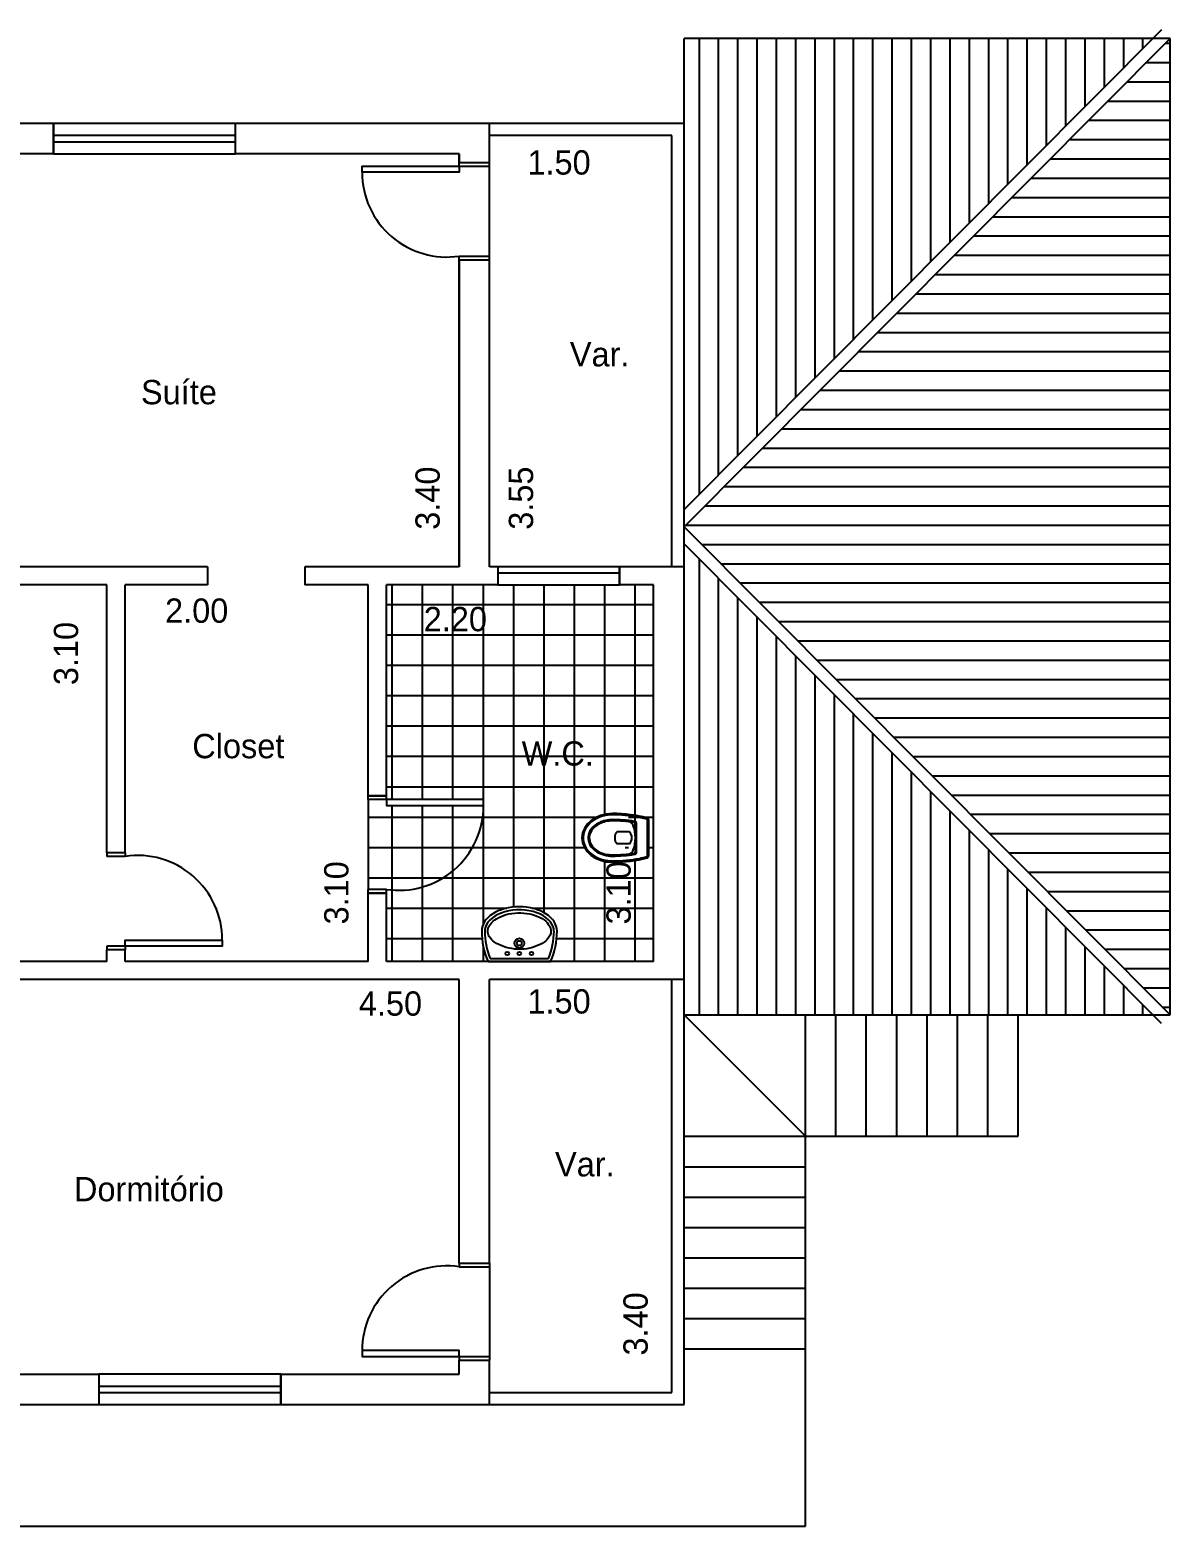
# Model space of a CAD drawing. Extents: x 7.8 to 61.3, y 1.2 to 65.7.
# Drawn here: x 37.24 to 46.62, y 50.42 to 62.74 of the extents above; entities that cross this region are included whole.
import ezdxf

# ---------------------------------------------------------------- set-up
doc = ezdxf.new("R2010")
doc.units = 0
doc.header["$MEASUREMENT"] = 0
doc.layers.get('0').update_dxf_attribs({"linetype": 'CONTINUOUS'})
doc.layers.get('DEFPOINTS').update_dxf_attribs({"linetype": 'CONTINUOUS'})
for name, color, linetype in [('BLOCO', 5, 'CONTINUOUS'), ('BLOCOS', 5, 'CONTINUOUS'), ('CINZA', 8, 'CONTINUOUS'), ('HACHURA', 1, 'CONTINUOUS'), ('PAREDE', 7, 'CONTINUOUS')]:
    doc.layers.add(name, color=color, linetype=linetype)
doc.styles.add('PADRÃO', font='', dxfattribs={"height": 0.2})
doc.styles.get('PADRÃO').set_extended_font_data('AvantGarde Bk BT')
doc.dimstyles.new('PADRÃOS', dxfattribs={"dimtxt": 0.15, "dimasz": 0.1, "dimexe": 1.25, "dimexo": 0.625, "dimgap": 0.1, "dimtad": 0, "dimjust": 1, "dimzin": 1, "dimdsep": 46, "dimtxsty": 'PADRÃO', "dimcen": 2.5, "dimse1": 1, "dimse2": 1, "dimsd1": 1, "dimsd2": 1, "dimclrt": 1, "dimadec": 0, "dimazin": 0, "dimtfac": 1, "dimtdec": 4, "dimtmove": 0, "dimatfit": 3, "dimfxl": 1, "dimtolj": 1, "dimtzin": 0, "dimarcsym": 0})

# ---------------------------------------------------------------- blocks, each defined once
blk = doc.blocks.new('J15')
at = {"layer": 'BLOCO'}
for p, q in [((1.5, 0.25), (0, 0.25)), ((0, 0.25), (0, 0)), ((1.5, 0), (1.5, 0.25)), ((1.5, 0.1500000000000057), (0, 0.1500000000000057)), ((0, 0.09999999999999432), (1.5, 0.09999999999999432)), ((0, 0), (1.5, 0))]:
    blk.add_line(p, q, dxfattribs=at)
blk = doc.blocks.new('P80D25')
at = {"layer": 'BLOCO', "ltscale": 0.015}
for p, q in [((0, 0.2499999999999716), (0, 0)), ((0, 0.25), (0.03000000000000114, 0.25)), ((0.03000000000000114, 0.2499999999999716), (0.03000000000000114, 0)), ((0.7700000000000102, 0.2499999999999716), (0.7700000000000102, -2.842170943040401e-14)), ((0.7700000000000102, 0.2499999999999716), (0.8000000000000114, 0.2499999999999716)), ((0.8000000000000114, 0.2499999999999716), (0.8000000000000114, -2.842170943040401e-14)), ((0, 0), (0.8000000000000114, -2.842170943040401e-14))]:
    blk.add_line(p, q, dxfattribs=at)
at = {"layer": 'BLOCO'}
blk.add_lwpolyline([(0.7700000000000102, 0.2499999999999716), (0.7199999999999989, 0.2499999999999716), (0.7199999999999989, 1.049999999999983), (0.7700000000000102, 1.049999999999983)], close=True, dxfattribs=at)
at = {"layer": 'BLOCO', "ltscale": 0.015}
blk.add_arc((0.7199999999999989, 0.3524374999999793), 0.6975625000000036, 89.99999999999959, 188.444460412286, dxfattribs=at)
blk = doc.blocks.new('P80D15')
at = {"layer": 'BLOCO', "ltscale": 0.015}
for p, q in [((0, 0.1500000000000057), (0, 0)), ((0, 0.1500000000000341), (0.03000000000000114, 0.1500000000000341)), ((0.03000000000000114, 0.1500000000000057), (0.03000000000000114, 0)), ((0.7700000000000102, 0.1500000000000057), (0.7700000000000102, 0)), ((0.7700000000000102, 0.1500000000000057), (0.8000000000000114, 0.1500000000000057)), ((0.8000000000000114, 0.1500000000000057), (0.8000000000000114, 0)), ((0, 2.842170943040401e-14), (0.03000000000000114, 0)), ((0.7699999999999818, 0), (0.8000000000000114, 0))]:
    blk.add_line(p, q, dxfattribs=at)
at = {"layer": 'BLOCO'}
blk.add_lwpolyline([(0.7700000000000102, 0.1500000000000057), (0.7199999999999989, 0.1500000000000057), (0.7199999999999989, 0.950000000000017), (0.7700000000000102, 0.950000000000017)], close=True, dxfattribs=at)
at = {"layer": 'BLOCO', "ltscale": 0.015}
blk.add_arc((0.7199999999999989, 0.2524375000000134), 0.6975625000000036, 89.99999999999959, 188.444460412286, dxfattribs=at)
blk = doc.blocks.new('P80E15')
at = {"layer": 'BLOCO', "ltscale": 0.015}
for p, q in [((0.03000000000000114, 0.1500000000000057), (0, 0.1500000000000057)), ((0, 0.1500000000000057), (0, 0)), ((0.03000000000000114, 0.1500000000000057), (0.03000000000000114, 0)), ((0.8000000000000114, 0.1500000000000341), (0.7700000000000102, 0.1500000000000341)), ((0.7700000000000102, 0.1500000000000057), (0.7700000000000102, 0)), ((0.8000000000000114, 0.1500000000000057), (0.8000000000000114, 0)), ((0.03000000000000114, 2.842170943040401e-14), (0, 0)), ((0.8000000000000114, 2.842170943040401e-14), (0.7700000000000102, 5.684341886080801e-14))]:
    blk.add_line(p, q, dxfattribs=at)
at = {"layer": 'BLOCO'}
blk.add_lwpolyline([(0.03000000000000114, 0.1500000000000057), (0.0800000000000125, 0.1500000000000057), (0.0800000000000125, 0.950000000000017), (0.03000000000000114, 0.950000000000017)], close=True, dxfattribs=at)
at = {"layer": 'BLOCO', "ltscale": 0.015}
blk.add_arc((0.0800000000000125, 0.2524375000000134), 0.6975625000000036, 351.555539587714, 90.00000000000041, dxfattribs=at)
blk = doc.blocks.new('P80E25')
at = {"layer": 'BLOCO', "ltscale": 0.015}
for p, q in [((0.03000000000000114, 0.25), (0, 0.25)), ((0, 0.25), (0, 0)), ((0.03000000000000114, 0.25), (0.03000000000000114, 0)), ((0.8000000000000114, 0.2500000000000284), (0.7700000000000102, 0.2500000000000284)), ((0.7700000000000102, 0.25), (0.7700000000000102, 2.842170943040401e-14)), ((0.8000000000000114, 0.25), (0.8000000000000114, 2.842170943040401e-14)), ((0.8000000000000114, 2.842170943040401e-14), (0, 0))]:
    blk.add_line(p, q, dxfattribs=at)
at = {"layer": 'BLOCO'}
blk.add_lwpolyline([(0.03000000000000114, 0.25), (0.0800000000000125, 0.25), (0.0800000000000125, 1.050000000000011), (0.03000000000000114, 1.050000000000011)], close=True, dxfattribs=at)
at = {"layer": 'BLOCO', "ltscale": 0.015}
blk.add_arc((0.0800000000000125, 0.3524375000000077), 0.6975625000000036, 351.555539587714, 90.00000000000041, dxfattribs=at)
blk = doc.blocks.new('VASOSAN')
at = {"layer": 'BLOCOS'}
for p, q in [((-0.04999870165021036, 0.1999637913173729), (-0.04999870165021036, 0.300036208682684)), ((0.05000129834978395, 0.2000000000000171), (0.05000129834978395, 0.3000000000000398)), ((-0.1156907586723577, 0.1400000000000148), (0.1156608751354042, 0.1400000000000148)), ((-0.1156899891503542, 0.1500000000000057), (0.1156563640565906, 0.1500000000000057)), ((-0.1449592708755176, 0.04000000000002046), (0.1449618675667352, 0.04000000000002046)), ((-0.144958964094414, 0.05000000000001137), (0.144958964094414, 0.05000000000001137))]:
    blk.add_line(p, q, dxfattribs=at)
for centre, radius, start, end in [((-1.681254687468936e-05, 0.2500000000000284), 0.07072348561596478, 44.98962509969003, 134.9688828081831), ((-0.1156907586724003, 0.1599999999999966), 0.02, 189.3867869031125, 270.0000000001221), ((-0.1156899891503826, 0.1599999999999113), 0.01, 189.3843767903272, 270.0000000002443), ((-1.681254687468936e-05, 0.2500000000000284), 0.07072348561596478, 225.0311171918169, 315.01037490031), ((0.1156563640566048, 0.1599999999999397), 0.01, 269.9999999999185, 350.5758748885445), ((0.1156608751354185, 0.1600000000000534), 0.02, 269.9999999999593, 350.5771305827586), ((-0.1449592708755176, 0.06000000000784667), 0.02, 195.5363314444965, 269.9999999879495), ((-0.1449589640944282, 0.0600000000000307), 0.01, 195.5346797106506, 270), ((0.1449589640941156, 0.06000000000059913), 0.01, 270.0000000017912, 344.483103753554), ((0.1449618675666784, 0.06000000000008754), 0.02, 270.0000000001221, 344.463668535786)]:
    blk.add_arc(centre, radius, start, end, dxfattribs=at)
for centre, major_axis, ratio, start_param, end_param in [((1.298349786793551e-06, 0.3400000000000034), (0, 0.25), 0.8000000000000114, 4.71238898038469, 7.853981633974483), ((1.298349786793551e-06, 0.3400000000000034), (0, 0.5), 0.4000000000000057, 1.570796326794897, 2.178171401941273), ((1.298349786793551e-06, 0.3400000000000034), (0, 0.5), 0.4000000000000057, 4.10501390519934, 4.71238898038469), ((3.162615456631102e-06, 0.2000000000000171), (-0.1315416254084454, 0), 0.380107846735427, 0, 3.141592653589793)]:
    blk.add_ellipse(centre, major_axis=major_axis, ratio=ratio, start_param=start_param, end_param=end_param, dxfattribs=at)
for points, knots in [([(0.1900012983497845, 0.3400000000000034), (0.1900012983497845, 0.3848761319792686), (0.1797393390216371, 0.4296688513161939), (0.1275724019719462, 0.5345347987748141), (0.06728061332151469, 0.5774883381547511), (-0.05557463358574921, 0.5822833263597715), (-0.1176873313140447, 0.5442092108278018), (-0.1772271428546759, 0.4396819034496957), (-0.1899987016502109, 0.3899119131999385), (-0.1899987016502109, 0.3400000000000034)], [4.71238898038469, 4.71238898038469, 4.71238898038469, 4.71238898038469, 5.268704666077937, 5.268704666077937, 6.251971787216637, 6.251971787216637, 7.235238908355337, 7.235238908355337, 7.853981633974483, 7.853981633974483, 7.853981633974483, 7.853981633974483]), ([(0.1500012983497925, 0.3400000000000034), (0.1500012983497925, 0.3788440209133057), (0.1410350669412708, 0.4175642631073231), (0.09785548235792874, 0.5046356523495774), (0.05186252916044509, 0.5365242863162791), (-0.035906470330346, 0.5428969122828846), (-0.08268716521656927, 0.5186239494114204), (-0.136675398657502, 0.4336095243094746), (-0.1499987016502189, 0.3869668551708401), (-0.1499987016502189, 0.3400000000000034)], [4.71238898038469, 4.71238898038469, 4.71238898038469, 4.71238898038469, 5.267303564860582, 5.267303564860582, 6.225165062483076, 6.225165062483076, 7.18302656010557, 7.18302656010557, 7.853981633974483, 7.853981633974483, 7.853981633974483, 7.853981633974483]), ([(0.1400012983497874, 0.3400000000000034), (0.1400012983497874, 0.3772837390730786), (0.1313244408788421, 0.4146147677288923), (0.08614040026922964, 0.5057958350239744), (0.03502463044166859, 0.5349710805647021), (-0.04931088296146413, 0.5246485128546965), (-0.08846614740087944, 0.4978919085569657), (-0.1301770436703151, 0.4186244413023701), (-0.139998701650228, 0.3793231752999873), (-0.139998701650228, 0.3400000000000034)], [4.71238898038469, 4.71238898038469, 4.71238898038469, 4.71238898038469, 5.266984672173268, 5.266984672173268, 6.376176055750425, 6.376176055750425, 7.268653195712185, 7.268653195712185, 7.853981633974483, 7.853981633974483, 7.853981633974483, 7.853981633974483]), ([(-0.1899987016502109, 0.3400000000000034), (-0.1899987016502109, 0.2628456380244302), (-0.1826597402104682, 0.1857481592563204), (-0.1646350625580055, 0.0962993025843275), (-0.1598779088782436, 0.07633152029333701), (-0.1545936493339752, 0.05732178411361133)], [1.570796326794897, 1.570796326794897, 1.570796326794897, 1.570796326794897, 2.037455774227855, 2.037455774227855, 2.178171373096618, 2.178171373096618, 2.178171373096618, 2.178171373096618]), ([(0.1255213970934932, 0.158362586435743), (0.1304959230626253, 0.1883329397418549), (0.1342856674288981, 0.2197754344096836), (0.1388984311594896, 0.280892952358073), (0.1400012983497874, 0.3104504303007616), (0.1400012983497874, 0.3400000000000034)], [4.319424209334854, 4.319424209334854, 4.319424209334854, 4.319424209334854, 4.526146784234752, 4.526146784234752, 4.71238898038469, 4.71238898038469, 4.71238898038469, 4.71238898038469]), ([(0.1353910129756457, 0.1567256052765629), (0.1406375926198677, 0.1883393074453181), (0.1445703338030171, 0.2215366219332111), (0.1489940345178695, 0.2833246268364178), (0.1500012983497925, 0.3116621455754114), (0.1500012983497925, 0.3400000000000034)], [4.319414935773391, 4.319414935773391, 4.319414935773391, 4.319414935773391, 4.53527739023095, 4.53527739023095, 4.71238898038469, 4.71238898038469, 4.71238898038469, 4.71238898038469]), ([(0.1545944801337669, 0.0573247746568768), (0.1714080019636555, 0.1178830224408784), (0.1827947395838834, 0.188231392050767), (0.1891612343353728, 0.2873542333339003), (0.1900012983497845, 0.3136769834079587), (0.1900012983497845, 0.3400000000000034)], [4.105016649121983, 4.105016649121983, 4.105016649121983, 4.105016649121983, 4.553177186481221, 4.553177186481221, 4.71238898038469, 4.71238898038469, 4.71238898038469, 4.71238898038469])]:
    blk.add_open_spline(points, degree=3, knots=knots, dxfattribs=at)
for points in [[(-0.1499987016502189, 0.3400000000000034), (-0.1499987016502189, 0.2771333061211863), (-0.1449377691834997, 0.2142947379843179), (-0.1354229546785177, 0.1567380311504962)], [(-0.1399987016502138, 0.3400000000000034), (-0.1399987016502138, 0.2776703725988909), (-0.1349701841103865, 0.2153313553609451), (-0.1255561557510418, 0.1583694305881238)]]:
    blk.add_open_spline(points, degree=3, dxfattribs=at)
blk = doc.blocks.new('DORMI')
at = {"layer": 'HACHURA', "ltscale": 0.015, "style": 'PADRÃO'}
blk.add_text('Dormitório', height=0.2, dxfattribs=at).set_placement((-0.5164404245072092, -0.06614472024716633))
blk = doc.blocks.new('WC')
at = {"layer": 'HACHURA', "ltscale": 0.015, "style": 'PADRÃO'}
blk.add_text('W.C.', height=0.2, dxfattribs=at).set_placement((-0.137135439593294, -0.09586776615662984))
blk = doc.blocks.new('*D30')
at = {"layer": 'DEFPOINTS', "color": 0, "linetype": 'ByBlock', "ltscale": 0.015}
for p in [(154.2923705291851, 153.7114144480893), (154.5516265357505, 153.7114144480893), (154.5516265357506, 150.3114144480893)]:
    blk.add_point(p, dxfattribs=at)
at = {"color": 1, "linetype": 'ByBlock', "ltscale": 0.015, "insert": (154.2923705291851, 150.8761122502871), "char_height": 0.2, "attachment_point": 5, "rotation": 90, "style": 'PADRÃO'}
blk.add_mtext('\\A1;3.40', dxfattribs=at)
blk = doc.blocks.new('*D31')
at = {"layer": 'DEFPOINTS', "color": 0, "linetype": 'ByBlock', "ltscale": 0.015}
for p in [(154.5516265357506, 150.5519554343093), (149.7516265357505, 150.3114144480893), (154.5516265357506, 150.3114144480893)]:
    blk.add_point(p, dxfattribs=at)
at = {"color": 1, "linetype": 'ByBlock', "ltscale": 0.015, "insert": (150.3177666456407, 150.5519554343093), "char_height": 0.2, "attachment_point": 5, "style": 'PADRÃO'}
blk.add_mtext('\\A1;4.80', dxfattribs=at)
blk = doc.blocks.new('*D32')
at = {"layer": 'DEFPOINTS', "color": 0, "linetype": 'ByBlock', "ltscale": 0.015}
for p in [(154.8016265357506, 153.8614144480893), (156.3016265357505, 153.8614144480893), (156.3016265357505, 153.6392438112658)]:
    blk.add_point(p, dxfattribs=at)
at = {"color": 1, "linetype": 'ByBlock', "ltscale": 0.015, "insert": (155.3728490632231, 153.6392438112658), "char_height": 0.2, "attachment_point": 5, "style": 'PADRÃO'}
blk.add_mtext('\\A1;1.50', dxfattribs=at)
blk = doc.blocks.new('*D33')
at = {"layer": 'DEFPOINTS', "color": 0, "linetype": 'ByBlock', "ltscale": 0.015}
for p in [(154.8016265357506, 153.8614144480893), (155.0608394576768, 153.8614144480893), (154.8697714467314, 150.3114144480893)]:
    blk.add_point(p, dxfattribs=at)
at = {"color": 1, "linetype": 'ByBlock', "ltscale": 0.015, "insert": (155.0608394576768, 150.8762496129245), "char_height": 0.2, "attachment_point": 5, "rotation": 90, "style": 'PADRÃO'}
blk.add_mtext('\\A1;3.55', dxfattribs=at)
blk = doc.blocks.new('*D34')
at = {"layer": 'DEFPOINTS', "color": 0, "linetype": 'ByBlock', "ltscale": 0.015}
for p in [(153.9516265357506, 150.1614144480893), (156.1516265357506, 150.1614144480893), (156.1516265357506, 149.8788017096266)]:
    blk.add_point(p, dxfattribs=at)
at = {"color": 1, "linetype": 'ByBlock', "ltscale": 0.015, "insert": (154.5194191174223, 149.8788017096266), "char_height": 0.2, "attachment_point": 5, "style": 'PADRÃO'}
blk.add_mtext('\\A1;2.20', dxfattribs=at)
blk = doc.blocks.new('*D35')
at = {"layer": 'DEFPOINTS', "color": 0, "linetype": 'ByBlock', "ltscale": 0.015}
for p in [(155.8642397422832, 150.1614144480893), (156.1516265357506, 150.1614144480893), (156.1516265357505, 147.0614144480894)]:
    blk.add_point(p, dxfattribs=at)
at = {"color": 1, "linetype": 'ByBlock', "ltscale": 0.015, "insert": (155.8642397422832, 147.6261122502872), "char_height": 0.2, "attachment_point": 5, "rotation": 90, "style": 'PADRÃO'}
blk.add_mtext('\\A1;3.10', dxfattribs=at)
blk = doc.blocks.new('*D36')
at = {"layer": 'DEFPOINTS', "color": 0, "linetype": 'ByBlock', "ltscale": 0.015}
for p in [(151.8016265357506, 150.1614144480893), (153.8016265357506, 150.1614144480893), (153.8016265357506, 149.9485713096323)]:
    blk.add_point(p, dxfattribs=at)
at = {"color": 1, "linetype": 'ByBlock', "ltscale": 0.015, "insert": (152.3907062060802, 149.9485713096323), "char_height": 0.2, "attachment_point": 5, "style": 'PADRÃO'}
blk.add_mtext('\\A1;2.00', dxfattribs=at)
blk = doc.blocks.new('*D37')
at = {"layer": 'DEFPOINTS', "color": 0, "linetype": 'ByBlock', "ltscale": 0.015}
for p in [(153.5413672787504, 150.1614144480893), (153.8016265357506, 150.1614144480893), (153.8016265357505, 147.0614144480894)]:
    blk.add_point(p, dxfattribs=at)
at = {"color": 1, "linetype": 'ByBlock', "ltscale": 0.015, "insert": (153.5413672787504, 147.6261122502872), "char_height": 0.2, "attachment_point": 5, "rotation": 90, "style": 'PADRÃO'}
blk.add_mtext('\\A1;3.10', dxfattribs=at)
blk = doc.blocks.new('*D38')
at = {"layer": 'DEFPOINTS', "color": 0, "linetype": 'ByBlock', "ltscale": 0.015}
for p in [(154.8016265357505, 146.9114144480894), (156.3016265357505, 146.9114144480894), (156.3016265357505, 146.7305645961134)]:
    blk.add_point(p, dxfattribs=at)
at = {"color": 1, "linetype": 'ByBlock', "ltscale": 0.015, "insert": (155.372849063223, 146.7305645961134), "char_height": 0.2, "attachment_point": 5, "style": 'PADRÃO'}
blk.add_mtext('\\A1;1.50', dxfattribs=at)
blk = doc.blocks.new('*D39')
at = {"layer": 'DEFPOINTS', "color": 0, "linetype": 'ByBlock', "ltscale": 0.015}
for p in [(156.0039612468611, 146.9114144480894), (156.3016265357505, 146.9114144480894), (156.3016265357504, 143.5114144480893)]:
    blk.add_point(p, dxfattribs=at)
at = {"color": 1, "linetype": 'ByBlock', "ltscale": 0.015, "insert": (156.0039612468611, 144.0761122502871), "char_height": 0.2, "attachment_point": 5, "rotation": 90, "style": 'PADRÃO'}
blk.add_mtext('\\A1;3.40', dxfattribs=at)
blk = doc.blocks.new('*D40')
at = {"layer": 'DEFPOINTS', "color": 0, "linetype": 'ByBlock', "ltscale": 0.015}
for p in [(150.0516265357505, 146.9114144480893), (154.5516265357505, 146.9114144480893), (150.0516265357505, 146.7131220232352)]:
    blk.add_point(p, dxfattribs=at)
at = {"color": 1, "linetype": 'ByBlock', "ltscale": 0.015, "insert": (153.9854864258604, 146.7131220232352), "char_height": 0.2, "attachment_point": 5, "style": 'PADRÃO'}
blk.add_mtext('\\A1;4.50', dxfattribs=at)
blk = doc.blocks.new('*D49')
at = {"layer": 'DEFPOINTS', "color": 0, "linetype": 'ByBlock', "ltscale": 0.015}
for p in [(141.3016265357506, 150.1614144480893), (151.6516265357505, 150.1614144480893), (141.3016265357506, 149.8962463570258)]:
    blk.add_point(p, dxfattribs=at)
at = {"color": 1, "linetype": 'ByBlock', "ltscale": 0.015, "insert": (147.5770374827689, 149.8962463570258), "char_height": 0.2, "attachment_point": 5, "style": 'PADRÃO'}
blk.add_mtext('\\A1;10.35', dxfattribs=at)
blk = doc.blocks.new('*D50')
at = {"layer": 'DEFPOINTS', "color": 0, "linetype": 'ByBlock', "ltscale": 0.015}
for p in [(151.6516265357506, 150.1614144480894), (151.316336323305, 147.0614144480894), (151.6516265357505, 147.0614144480894)]:
    blk.add_point(p, dxfattribs=at)
at = {"color": 1, "linetype": 'ByBlock', "ltscale": 0.015, "insert": (151.316336323305, 149.5967166458916), "char_height": 0.2, "attachment_point": 5, "rotation": 90, "style": 'PADRÃO'}
blk.add_mtext('\\A1;3.10', dxfattribs=at)
blk = doc.blocks.new('LAVAT')
at = {"layer": 'BLOCOS'}
for p, q in [((-0.2573623180961135, 0), (0.2573623180960993, 0)), ((-0.2410322495695425, 0.02500000000000568), (0.2410322495695283, 0.02500000000000568))]:
    blk.add_line(p, q, dxfattribs=at)
for centre, radius in [((-2.842170943040401e-14, 0.1500000000000057), 0.04), ((-2.842170943040401e-14, 0.1500000000000057), 0.02), ((-0.09999999999999432, 0.06499999999999773), 0.015), ((0, 0.06499999999999773), 0.015), ((0.09999999999999432, 0.06499999999999773), 0.015)]:
    blk.add_circle(centre, radius, dxfattribs=at)
for centre, radius, start, end in [((0.3099999999999739, 0.25), 0.6200000000000045, 180, 203.779994731564), ((0.3099999999999739, 0.25), 0.5951987399818819, 180.0000000000055, 202.2113997706397), ((-0.3099999999999739, 0.25), 0.5951987399818819, 337.7886002293573, 359.9999999999946), ((-0.3099999999999739, 0.25), 0.6200000000000045, 336.2200052684331, 7.016477563892661e-15)]:
    blk.add_arc(centre, radius, start, end, dxfattribs=at)
blk.add_ellipse((-2.842170943040401e-14, 0.25), major_axis=(0.3100000000000023, 0), ratio=0.645161290322576, start_param=0, end_param=3.141592653589793, dxfattribs=at)
for points, knots in [([(0.2849999999999824, 0.2500000000000284), (0.2849999999999682, 0.300317964642403), (0.2452497040517159, 0.3541887687748044), (0.1008916727811169, 0.4227595909021034), (3.167234224576987e-05, 0.4339558931305021), (-0.1743068501371283, 0.3989778962069579), (-0.2442601782461509, 0.3532994974840165), (-0.2803506487652356, 0.2860131679577762), (-0.2851229441039038, 0.2679846562883483), (-0.285198739981908, 0.2499999999999716)], [0, 0, 0, 0, 0.9361481793933827, 0.9361481793933827, 1.872296358786765, 1.872296358786765, 2.808444538180148, 2.808444538180148, 3.13938546545754, 3.13938546545754, 3.13938546545754, 3.13938546545754]), ([(0.2599999999999625, 0.2500000000000284), (0.2599999999999625, 0.2784978981889878), (0.242078010852012, 0.3126567214920613), (0.1643569005752425, 0.3704649949829673), (0.1030052039381815, 0.3920693254798095), (-0.02877373062847255, 0.4037223597623836), (-0.0976825814684048, 0.3936467971219031), (-0.2034406750199054, 0.3477822861136133), (-0.2396263539294523, 0.3143366745038918), (-0.2661732608932681, 0.2526194074667387), (-0.2627272874450739, 0.2240541362115209), (-0.2158391141528142, 0.162032776211305), (-0.168127663237712, 0.1314918993692231), (-0.04805875393354597, 0.09792981637818343), (0.02266607553652022, 0.095757041570522), (0.1477154277714732, 0.1225128520000851), (0.2007272141554637, 0.1503951910720218), (0.2508407150234859, 0.2045307616155014), (0.2599999999999767, 0.2286312563089723), (0.2599999999999625, 0.2500000000000284)], [0, 0, 0, 0, 0.718091798041799, 0.718091798041799, 1.436183596083598, 1.436183596083598, 2.154275394125397, 2.154275394125397, 2.872367192167196, 2.872367192167196, 3.590458990208995, 3.590458990208995, 4.308550788250794, 4.308550788250794, 5.026642586292593, 5.026642586292593, 5.744734384334392, 5.744734384334392, 6.283185307179586, 6.283185307179586, 6.283185307179586, 6.283185307179586])]:
    blk.add_open_spline(points, degree=3, knots=knots, dxfattribs=at)

msp = doc.modelspace()

# ---------------------------------------------------------------- hatches: boundary and pattern name
at = {"layer": 'HACHURA', "ltscale": 0.015}
h = msp.add_hatch(dxfattribs=at)
h.set_pattern_fill('ANSI31', color=256, scale=0.05, angle=135, style=0)
h.set_pattern_definition([(180, (-113.7811230241578, -91.99248267903646), (-2.775557561562891e-17, -0.15875), [])])
h.paths.add_polyline_path([(46.62050351159277, 62.66893176905286), (42.62050351159277, 58.64875124331028), (46.62050351159275, 54.62857071756763)])
h = msp.add_hatch(dxfattribs=at)
h.set_pattern_fill('ANSI31', color=256, scale=0.05, angle=45, style=0)
h.set_pattern_definition([(90, (-113.7811230241578, -91.99248267903646), (-0.15875, 2.775557561562891e-17), [])])
h.paths.add_polyline_path([(46.47943666266149, 62.66893176905286), (42.62050351159277, 62.66893176905287), (42.62050351159277, 58.79052979303565)])
h.paths.add_polyline_path([(42.62050351159276, 58.50697269358491), (42.62050351159275, 54.62857071756765), (46.47943666266146, 54.62857071756765)])
h = msp.add_hatch(dxfattribs=at)
h.set_pattern_fill('NET', color=256, scale=2, style=0)
h.set_pattern_definition([(0, (-113.7811230241578, -91.99248267903646), (0, 0.25), []), (90, (-113.7811230241578, -91.99248267903646), (-0.25, 1.530757942277972e-17), [])])
edge = h.paths.add_edge_path()
edge.add_line((42.3705035115928, 58.16893176905286), (42.08864842257367, 58.16893176905286))
edge.add_line((42.08864842257367, 58.16893176905286), (41.08864842257367, 58.16893176905286))
edge.add_line((41.08864842257367, 58.16893176905286), (40.17050351159278, 58.16893176905286))
edge.add_line((40.17050351159278, 58.16893176905286), (40.17050351159281, 56.43167663514349))
edge.add_line((40.17050351159281, 56.43167663514349), (40.17050351159278, 56.40167663514352))
edge.add_line((40.17050351159278, 56.40167663514352), (40.9705035115928, 56.40167663514352))
edge.add_line((40.9705035115928, 56.40167663514352), (40.9705035115928, 56.35167663514351))
edge.add_arc((40.27294101159279, 56.35167663514351), 0.6975624999999992, -98.44446041228372, 0, ccw=False)
edge.add_line((40.17050351159281, 55.66167663514351), (40.17050351159281, 55.63167663514351))
edge.add_line((40.17050351159281, 55.63167663514351), (40.17050351159281, 55.06893176905287))
edge.add_line((40.17050351159281, 55.06893176905287), (41.00775386954379, 55.06893176905287))
edge.add_arc((41.575116187644, 55.31893176905278), 0.6199999999999977, 179.9999999999843, 203.7799947314035, ccw=False)
edge.add_ellipse((41.265116187644, 55.3189317690529), major_axis=(0.3100000000000023, 0), ratio=0.645161290322576, start_angle=0, end_angle=180, ccw=False)
edge.add_arc((40.95511618764405, 55.3189317690529), 0.6200000000000034, 336.22000526858824, 359.9999999999632, ccw=False)
edge.add_line((41.52247850574423, 55.0689317690529), (42.37050351159277, 55.0689317690529))
edge.add_line((42.37050351159277, 55.0689317690529), (42.3705035115928, 58.16893176905286))
edge = h.paths.add_edge_path(flags=16)
edge.add_ellipse((42.03050351159277, 56.08614225205413), major_axis=(-0.25, 3.401487804529507e-15), ratio=0.8000000000000114, start_angle=270, end_angle=450, ccw=False)
edge.add_ellipse((42.03050351159277, 56.08614225205413), major_axis=(-0.5, 6.802975609059014e-15), ratio=0.4000000000000057, start_angle=235.1999716104384, end_angle=270, ccw=False)
edge.add_arc((42.31050351159274, 56.23110282127102), 0.02000000000002971, 0, 78.17726239843512, ccw=False)
edge.add_line((42.33050351159275, 56.23110282127102), (42.33050351159275, 55.94118168282883))
edge.add_arc((42.31050351159274, 55.94118168283104), 0.01999999999999973, 281.82273711283824, 359.99999999364906, ccw=False)
edge.add_ellipse((42.03050351159277, 56.08614225205413), major_axis=(-0.5, 6.802975609059014e-15), ratio=0.4000000000000057, start_angle=90, end_angle=124.80002838732861, ccw=False)
h.paths.add_polyline_path([(40.9705035115928, 56.35167663514351), (40.17050351159278, 56.35167663514348), (40.17050351159278, 56.40167663514352), (40.02050351159281, 56.40167663514352), (40.02050351159275, 55.66167663514354), (40.17050351159278, 55.66167663514351, 0.458070425990229)])
h.paths.add_polyline_path([(41.22813395471266, 56.62520469703178), (41.94063395471267, 56.62520469703178), (41.94063395471267, 56.93715524648233), (41.22813395471266, 56.93715524648233)], flags=24)
h.paths.add_polyline_path([(40.3992164229349, 58.04043990971103), (41.07737576359423, 58.04043990971103), (41.07737576359423, 57.73219815146926), (40.3992164229349, 57.73219815146926)], flags=24)
h.paths.add_polyline_path([(41.92899583900456, 55.31893176905287), (41.92899583900456, 55.94832737344846), (42.23723759724632, 55.94832737344846), (42.23723759724632, 55.31893176905287)], flags=24)
h.paths.add_polyline_path([(40.3992164229349, 58.04043990971103), (41.07737576359423, 58.04043990971103), (41.07737576359423, 57.73219815146926), (40.3992164229349, 57.73219815146926)], flags=8)

# ---------------------------------------------------------------- linework, layer by layer
at = {"layer": 'BLOCO'}
for p, q in [((38.9299331657005, 61.96893176905284), (37.4299331657005, 61.96893176905284)), ((37.4299331657005, 61.96893176905284), (37.4299331657005, 61.71893176905284)), ((38.9299331657005, 61.86893176905285), (37.4299331657005, 61.86893176905285)), ((38.9299331657005, 61.71893176905284), (38.9299331657005, 61.96893176905284)), ((37.4299331657005, 61.81893176905284), (38.9299331657005, 61.81893176905284)), ((37.4299331657005, 61.71893176905284), (38.9299331657005, 61.71893176905284)), ((42.08864842257367, 58.31893176905287), (41.08864842257367, 58.31893176905287)), ((41.08864842257367, 58.31893176905284), (41.08864842257367, 58.16893176905286)), ((42.08864842257367, 58.16893176905286), (42.08864842257367, 58.31893176905287)), ((41.08864842257367, 58.26893176905286), (42.08864842257367, 58.26893176905286)), ((41.08864842257367, 58.16893176905286), (42.08864842257367, 58.16893176905286))]:
    msp.add_line(p, q, dxfattribs=at)
at = {"layer": 'BLOCO', "ltscale": 0.015}
for p, q in [((40.77050351159281, 61.64696581830493), (41.02050351159281, 61.64696581830493)), ((40.77050351159281, 61.61696581830493), (40.77050351159281, 61.64696581830493)), ((40.77050351159281, 61.61696581830493), (41.02050351159281, 61.61696581830493)), ((41.02050351159278, 60.84696581830492), (41.02050351159281, 61.64696581830493)), ((40.77050351159281, 60.87696581830492), (41.02050351159278, 60.87696581830492)), ((40.77050351159278, 60.84696581830492), (40.77050351159278, 60.87696581830492)), ((40.77050351159281, 60.84696581830492), (41.02050351159278, 60.84696581830492))]:
    msp.add_line(p, q, dxfattribs=at)
at = {"layer": 'BLOCO'}
msp.add_lwpolyline([(40.77050351159281, 61.61696581830493), (40.77050351159281, 61.56696581830492), (39.9705035115928, 61.56696581830492), (39.9705035115928, 61.61696581830493)], close=True, dxfattribs=at)
at = {"layer": 'BLOCO', "ltscale": 0.015}
msp.add_arc((40.6680660115928, 61.56696581830492), 0.6975625000000036, 179.9999999999996, 278.444460412286, dxfattribs=at)
at = {"layer": 'CINZA', "ltscale": 0.015}
for p, q in [((42.62050351159274, 54.62857071756765), (43.62050351159274, 53.62857071756765)), ((42.62050351159274, 53.62857071756765), (45.37050351159274, 53.62857071756765)), ((42.62050351159274, 53.37857071756765), (43.62050351159272, 53.37857071756765)), ((42.62050351159274, 53.12857071756765), (43.62050351159272, 53.12857071756765)), ((42.62050351159274, 52.87857071756765), (43.62050351159272, 52.87857071756765)), ((42.62050351159274, 52.62857071756765), (43.62050351159272, 52.62857071756765)), ((42.62050351159274, 52.37857071756765), (43.62050351159272, 52.37857071756765)), ((42.62050351159274, 52.12857071756765), (43.62050351159272, 52.12857071756765)), ((42.62050351159274, 51.87857071756765), (43.62050351159272, 51.87857071756765))]:
    msp.add_line(p, q, dxfattribs=at)
at = {"layer": 'CINZA'}
for p, q in [((43.62050351159274, 50.41893176905283), (43.62050351159274, 54.62857071756765)), ((43.87050351159274, 53.62857071756765), (43.87050351159274, 54.62857071756765)), ((44.12050351159277, 53.62857071756765), (44.12050351159274, 54.62857071756765)), ((44.37050351159274, 53.62857071756765), (44.37050351159274, 54.62857071756765)), ((44.62050351159274, 53.62857071756765), (44.62050351159274, 54.62857071756765)), ((44.87050351159274, 53.62857071756765), (44.87050351159274, 54.62857071756765)), ((44.87050351159274, 53.62857071756765), (44.87050351159274, 54.62857071756765)), ((45.12050351159274, 53.62857071756765), (45.12050351159274, 54.62857071756765)), ((45.37050351159274, 53.62857071756765), (45.37050351159274, 54.62857071756765)), ((33.67050351159273, 50.41893176905283), (43.62050351159274, 50.41893176905283))]:
    msp.add_line(p, q, dxfattribs=at)
at = {"layer": 'HACHURA', "ltscale": 0.015}
msp.add_line((40.02050351159278, 56.40167663514352), (40.02050351159278, 55.66167663514351), dxfattribs=at)
at = {"layer": 'PAREDE', "ltscale": 0.015}
for p, q in [((46.54961513437473, 62.73946430037985), (42.62050351159274, 58.79052979303562)), ((46.62050351159277, 62.66893176905286), (42.62050351159277, 58.64875124331029)), ((37.4299331657005, 61.71893176905287), (37.4299331657005, 61.96893176905284)), ((38.9299331657005, 61.71893176905287), (38.9299331657005, 61.96893176905284)), ((40.77050351159275, 61.64696581830493), (41.02050351159278, 61.64696581830493)), ((40.77050351159275, 60.84696581830492), (41.02050351159278, 60.84696581830492)), ((46.62050351159274, 54.62857071756765), (42.62050351159277, 58.64875124331029)), ((46.5496151343747, 54.55803818624067), (42.62050351159274, 58.50697269358496)), ((38.69928434349708, 58.31893176905284), (38.69928434349708, 58.16893176905286)), ((39.4992843434971, 58.31893176905284), (39.4992843434971, 58.16893176905286)), ((41.08864842257367, 58.31893176905284), (41.08864842257367, 58.16893176905286)), ((42.08864842257367, 58.31893176905284), (42.08864842257367, 58.16893176905286)), ((40.02050351159278, 56.43167663514352), (40.17050351159281, 56.43167663514352)), ((38.02050351159278, 55.96399007554119), (37.87050351159277, 55.96399007554119)), ((40.02050351159278, 55.63167663514351), (40.17050351159281, 55.63167663514351)), ((38.02050351159278, 55.16399007554118), (37.87050351159277, 55.16399007554118)), ((42.62050351159274, 54.62857071756765), (46.62050351159274, 54.62857071756765)), ((40.77050351159275, 52.58459115740852), (41.02050351159278, 52.58459115740852)), ((40.77050351159275, 51.78459115740851), (41.02050351159278, 51.78459115740851)), ((37.80327167054497, 51.66893176905286), (37.80327167054497, 51.41893176905286)), ((39.30327167054497, 51.66893176905286), (39.30327167054497, 51.41893176905286))]:
    msp.add_line(p, q, dxfattribs=at)
at = {"layer": 'PAREDE'}
for p, q in [((42.62050351159274, 51.41893176905283), (42.62050351159277, 62.66893176905286)), ((46.62050351159277, 62.66893176905286), (42.62050351159277, 62.66893176905286)), ((46.62050351159274, 54.62857071756765), (46.62050351159277, 62.66893176905286)), ((37.4299331657005, 61.96893176905287), (35.53585450143666, 61.96893176905284)), ((42.62050351159277, 61.96893176905287), (38.9299331657005, 61.96893176905287)), ((41.02050351159278, 61.64696581830496), (41.02050351159278, 61.96893176905284)), ((42.52050351159278, 61.86893176905288), (41.02050351159281, 61.86893176905288)), ((42.52050351159278, 58.31893176905287), (42.52050351159278, 61.86893176905288)), ((37.4299331657005, 61.71893176905284), (35.9705035115928, 61.71893176905287)), ((40.77050351159278, 61.71893176905287), (38.9299331657005, 61.71893176905284)), ((40.77050351159281, 61.71893176905287), (40.77050351159281, 61.64696581830493)), ((40.77050351159281, 61.71893176905287), (40.77050351159281, 61.64696581830493)), ((40.77050351159278, 61.64696581830496), (40.77050351159278, 61.71893176905287)), ((40.77050351159278, 58.31893176905284), (40.77050351159278, 60.84696581830492)), ((40.77050351159281, 60.84696581830492), (40.77050351159281, 58.31893176905281)), ((40.77050351159281, 60.84696581830492), (40.77050351159281, 58.31893176905281)), ((41.02050351159275, 58.31893176905287), (41.02050351159278, 60.84696581830492)), ((38.69928434349708, 58.31893176905284), (35.9705035115928, 58.31893176905284)), ((40.77050351159284, 58.31893176905287), (39.4992843434971, 58.31893176905284)), ((41.08864842257364, 58.31893176905284), (41.02050351159272, 58.31893176905284)), ((42.62050351159277, 58.31893176905287), (42.08864842257367, 58.31893176905287)), ((37.87050351159277, 58.16893176905286), (33.4009068578662, 58.16893176905289)), ((37.87050351159274, 55.96399007554119), (37.8705035115928, 58.16893176905292)), ((38.69928434349708, 58.16893176905286), (38.02050351159281, 58.16893176905286)), ((38.02050351159275, 55.96399007554119), (38.02050351159281, 58.16893176905292)), ((40.02050351159281, 58.16893176905286), (39.4992843434971, 58.16893176905286)), ((40.02050351159281, 56.43167663514349), (40.02050351159281, 58.16893176905289)), ((41.08864842257367, 58.16893176905286), (40.17050351159281, 58.16893176905286)), ((40.17050351159281, 56.43167663514349), (40.17050351159281, 58.16893176905289)), ((42.3705035115928, 58.16893176905286), (42.08864842257367, 58.16893176905286)), ((42.37050351159277, 55.0689317690529), (42.3705035115928, 58.16893176905286)), ((40.02050351159278, 55.06893176905292), (40.02050351159278, 55.63167663514351)), ((40.17050351159278, 55.06893176905292), (40.17050351159276, 55.63167663514351)), ((37.87050351159277, 55.06893176905295), (37.87050351159274, 55.16399007554115)), ((38.02050351159278, 55.06893176905295), (38.02050351159275, 55.16399007554115)), ((37.87050351159274, 55.06893176905284), (36.12050351159277, 55.06893176905287)), ((40.02050351159278, 55.06893176905287), (38.02050351159278, 55.06893176905284)), ((42.37050351159277, 55.0689317690529), (40.17050351159278, 55.06893176905287)), ((40.77050351159275, 54.91893176905289), (36.27050351159275, 54.91893176905283)), ((40.77050351159278, 52.58459115740852), (40.77050351159275, 54.91893176905289)), ((42.62050351159274, 54.91893176905289), (41.02050351159275, 54.91893176905289)), ((41.02050351159278, 52.58459115740852), (41.02050351159278, 54.91893176905292)), ((42.52050351159269, 51.51893176905283), (42.52050351159278, 54.91893176905292)), ((40.77050351159278, 51.66893176905286), (40.77050351159278, 51.78459115740851)), ((41.02050351159278, 51.41893176905286), (41.02050351159278, 51.78459115740851)), ((36.27050351159278, 51.66893176905289), (37.80327167054497, 51.66893176905289)), ((39.30327167054497, 51.66893176905289), (40.77050351159278, 51.66893176905286)), ((41.02050351159278, 51.5189317690528), (42.52050351159269, 51.51893176905283)), ((34.98560278237761, 51.41893176905286), (37.80327167054497, 51.41893176905286)), ((39.30327167054497, 51.41893176905283), (42.62050351159274, 51.41893176905283))]:
    msp.add_line(p, q, dxfattribs=at)

# ---------------------------------------------------------------- block references
at = {"layer": 'HACHURA', "ltscale": 0.015}
for name, p in [('J15', (37.4299331657005, 61.71893176905284)), ('WC', (41.42151939430596, 56.77704773791369)), ('LAVAT', (41.26511618764403, 55.0689317690529)), ('DORMI', (38.11606371097582, 53.15985892044877)), ('J15', (37.80327167054497, 51.41893176905289))]:
    msp.add_blockref(name, p, dxfattribs=at)
for name, p, rotation in [('P80D25', (41.02050351159278, 60.84696581830492), 90), ('P80E15', (40.02050351159278, 56.43167663514352), 270), ('P80D15', (37.87050351159274, 55.96399007554119), 270.000000000002), ('P80E25', (41.02050351159278, 51.78459115740851), 90)]:
    msp.add_blockref(name, p, dxfattribs=dict(at, rotation=rotation))
at = {"layer": 'PAREDE', "ltscale": 0.015, "rotation": 89.99999999999922}
msp.add_blockref('VASOSAN', (42.37050351159277, 56.08614095370434), dxfattribs=at)

# ---------------------------------------------------------------- texts
at = {"color": 1, "linetype": 'ByBlock', "ltscale": 0.015, "char_height": 0.2, "attachment_point": 5, "style": 'PADRÃO'}
for s, insert in [('\\A1;1.50', (41.59172603906532, 61.64676113222937)), ('\\A1;2.00', (38.60958318192249, 57.9560886305958)), ('\\A1;2.20', (40.73829609326458, 57.88631903059014))]:
    msp.add_mtext(s, dxfattribs=dict(at, insert=insert))
at = {"color": 1, "linetype": 'ByBlock', "ltscale": 0.015, "char_height": 0.2, "attachment_point": 5, "rotation": 90, "style": 'PADRÃO'}
for s, insert in [('\\A1;3.40', (40.51124750502731, 58.88362957125067)), ('\\A1;3.55', (41.27971643351907, 58.88376693388803)), ('\\A1;3.10', (37.53521329914724, 57.60423396685512)), ('\\A1;3.10', (39.76024425459264, 55.63362957125072))]:
    msp.add_mtext(s, dxfattribs=dict(at, insert=insert))
at = {"layer": 'HACHURA', "ltscale": 0.015, "style": 'PADRÃO'}
for s, p in [('Var.', (41.68074366311203, 59.96847568790794)), ('Var.', (41.68074366311203, 59.96847568790794)), ('Suíte', (38.15122895325567, 59.6567512418351)), ('Closet', (38.57320140760021, 56.7419295542942)), ('Var.', (41.55875700167553, 53.29847910764057))]:
    msp.add_text(s, height=0.2, dxfattribs=at).set_placement(p)

# ---------------------------------------------------------------- dimensions: what is measured, and where the dimension line sits
at = {"layer": 'HACHURA', "ltscale": 0.015}
for base, p1, p2, picture, middle in [((42.52050351159278, 61.64676113222937), (41.02050351159281, 61.86893176905288), (42.52050351159278, 61.86893176905288), '*D32', (41.59172603906532, 61.64676113222937)), ((40.77050351159284, 58.55947275527286), (35.9705035115928, 58.31893176905284), (40.77050351159284, 58.31893176905287), '*D31', (36.53664362148291, 58.55947275527286)), ((40.02050351159281, 57.9560886305958), (38.02050351159281, 58.16893176905286), (40.02050351159281, 58.16893176905286), '*D36', (38.60958318192249, 57.9560886305958)), ((36.27050351159275, 54.72063934419874), (40.77050351159275, 54.91893176905289), (36.27050351159275, 54.91893176905283), '*D40', (40.20436340170264, 54.72063934419874)), ((42.52050351159278, 54.73808191707691), (41.02050351159278, 54.91893176905292), (42.52050351159278, 54.91893176905292), '*D38', (41.59172603906529, 54.73808191707691))]:
    dim = msp.add_linear_dim(base=base, p1=p1, p2=p2, dimstyle='PADRÃOS', dxfattribs=at)
    dim.commit()
    dim.dimension.update_dxf_attribs({"geometry": picture, "text_midpoint": middle, "insert": (-113.7811230241578, -91.99248267903646)})
for base, p1, p2, picture, middle in [((41.27971643351907, 61.86893176905288), (41.08864842257367, 58.31893176905287), (41.02050351159281, 61.86893176905288), '*D33', (41.27971643351907, 58.88376693388803)), ((40.51124750502731, 61.71893176905287), (40.77050351159284, 58.31893176905287), (40.77050351159278, 61.71893176905287), '*D30', (40.51124750502731, 58.88362957125067)), ((37.53521329914724, 55.06893176905295), (37.8705035115928, 58.16893176905292), (37.87050351159277, 55.06893176905295), '*D50', (37.53521329914724, 57.60423396685512)), ((39.76024425459264, 58.16893176905289), (40.02050351159278, 55.06893176905292), (40.02050351159281, 58.16893176905289), '*D37', (39.76024425459264, 55.63362957125072)), ((42.08311671812544, 58.16893176905286), (42.37050351159277, 55.0689317690529), (42.3705035115928, 58.16893176905286), '*D35', (42.08311671812544, 55.63362957125069)), ((42.22283822270333, 54.91893176905292), (42.52050351159269, 51.51893176905283), (42.52050351159278, 54.91893176905292), '*D39', (42.22283822270333, 52.08362957125063))]:
    dim = msp.add_linear_dim(base=base, p1=p1, p2=p2, angle=90, dimstyle='PADRÃOS', dxfattribs=at)
    dim.commit()
    dim.dimension.update_dxf_attribs({"geometry": picture, "text_midpoint": middle, "insert": (-113.7811230241578, -91.99248267903646)})
for base, p1, p2, picture, middle in [((27.52050351159281, 57.90376367798935), (37.87050351159277, 58.16893176905286), (27.52050351159281, 58.16893176905289), '*D49', (33.79591445861115, 57.90376367798935)), ((42.3705035115928, 57.88631903059014), (40.17050351159281, 58.16893176905286), (42.3705035115928, 58.16893176905286), '*D34', (40.73829609326458, 57.88631903059014))]:
    dim = msp.add_linear_dim(base=base, p1=p1, p2=p2, dimstyle='PADRÃOS', dxfattribs=at)
    dim.commit()
    dim.dimension.update_dxf_attribs({"geometry": picture, "text_midpoint": middle, "dimtype": 160, "insert": (-113.7811230241578, -91.99248267903646)})

doc.saveas('drawing.dxf')
